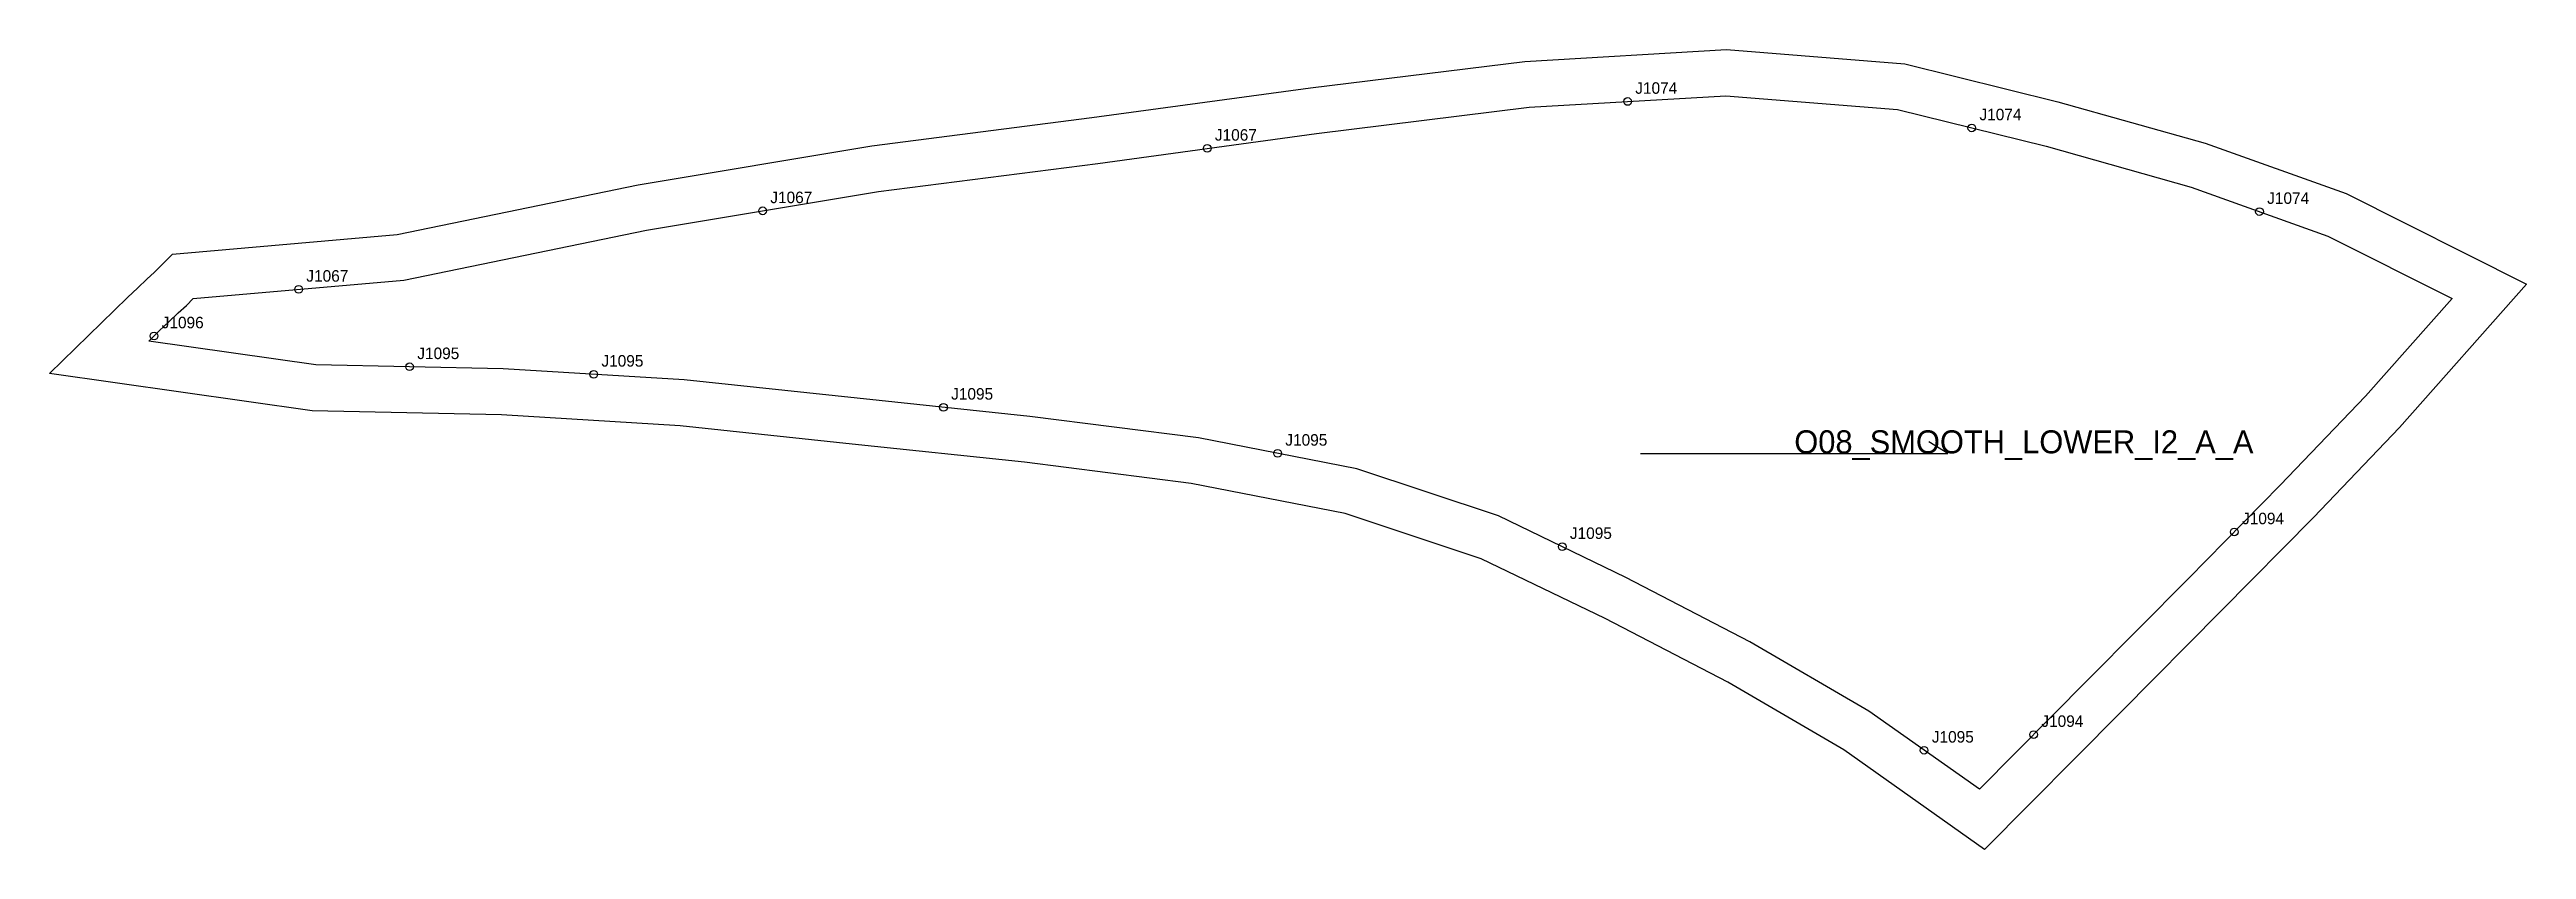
# Model space of a CAD drawing. Header units: millimetres. Extents: x -37 to 607, y -143 to 65.
import ezdxf

# ---------------------------------------------------------------- set-up
doc = ezdxf.new("R2010")
doc.units = ezdxf.units.MM
for name, color, linetype in [('CUT', 1, 'Continuous'), ('GRAIN', 3, 'Continuous'), ('LABEL', 7, 'Continuous'), ('NOTCH', 2, 'Continuous'), ('SEW', 5, 'Continuous')]:
    doc.layers.add(name, color=color, linetype=linetype)

msp = doc.modelspace()

# ---------------------------------------------------------------- linework, layer by layer
at = {"layer": 'CUT'}
msp.add_lwpolyline([(-5.37, 11.58), (53.09, 16.7), (115.79, 29.61), (176.61, 39.75), (233.84, 47.12), (290.79, 54.91), (346.58, 61.77), (399.02, 64.87), (445.43, 61.11), (485.29, 51.25), (523.58, 40.47), (560.3, 27.33), (607.22, 3.71), (574.2, -33.57), (551.77, -56.98), (527.78, -81.35), (501.62, -107.73), (466.21, -143.48), (429.58, -117.56), (399.34, -99.87), (367.43, -83.34), (335.2, -67.74), (299.76, -55.98), (259.68, -48.12), (216.32, -42.59), (171.51, -37.89), (126.75, -33.14), (80.19, -30.26), (30.95, -29.24), (-37.41, -19.55), (-17.16, 0.25), (-14.47, 2.81), (-12.07, 5.04), (-10.11, 6.87), (-5.37, 11.58)], close=True, dxfattribs=at)
at = {"layer": 'GRAIN'}
for p, q in [((456.67, -40.31), (451.67, -37.31)), ((376.67, -40.31), (456.67, -40.31))]:
    msp.add_line(p, q, dxfattribs=at)
at = {"layer": 'NOTCH'}
for centre in [(373.28, 51.33), (462.86, 44.44), (263.88, 39.12), (148.17, 22.85), (537.74, 22.66), (27.42, 2.4), (-10.22, -9.74), (56.3, -17.76), (104.22, -19.72), (195.24, -28.32), (282.21, -40.31), (356.27, -64.6), (531.2, -60.77), (478.97, -113.55), (450.46, -117.64)]:
    msp.add_circle(centre, 1, dxfattribs=at)
at = {"layer": 'SEW'}
msp.add_lwpolyline([(0, 0), (54.83, 4.81), (117.99, 17.81), (178.36, 27.88), (235.42, 35.22), (292.33, 43.01), (347.66, 49.81), (398.89, 52.84), (443.49, 49.23), (482.22, 39.65), (519.93, 29.03), (555.56, 16.28), (587.9, 0), (565.37, -25.44), (543.16, -48.62), (519.24, -72.92), (493.1, -99.28), (464.84, -127.81), (436.09, -107.46), (405.14, -89.36), (372.8, -72.61), (339.73, -56.59), (302.82, -44.35), (261.6, -36.27), (217.7, -30.67), (172.77, -25.96), (127.76, -21.18), (80.68, -18.26), (31.92, -17.26), (-11.6, -11.09), (-8.84, -8.39), (-6.25, -5.94), (-3.89, -3.74), (-1.79, -1.77)], close=True, dxfattribs=at)

# ---------------------------------------------------------------- texts
at = {"layer": 'LABEL'}
for s, height, p in [('J1074', 3, (375.28, 53.33)), ('J1074', 3, (464.86, 46.44)), ('J1067', 3, (265.88, 41.12)), ('J1067', 3, (150.17, 24.85)), ('J1074', 3, (539.74, 24.66)), ('J1067', 3, (29.42, 4.4)), ('J1096', 3, (-8.22, -7.74)), ('J1095', 3, (58.3, -15.76)), ('J1095', 3, (106.22, -17.72)), ('J1095', 3, (197.24, -26.32)), ('J1095', 3, (284.21, -38.31)), ('O08_SMOOTH_LOWER_I2_A_A', 6, (416.67, -40.31)), ('J1094', 3, (533.2, -58.77)), ('J1095', 3, (358.27, -62.6)), ('J1094', 3, (480.97, -111.55)), ('J1095', 3, (452.46, -115.64))]:
    msp.add_text(s, height=height, dxfattribs=at).set_placement(p)

doc.saveas('drawing.dxf')
